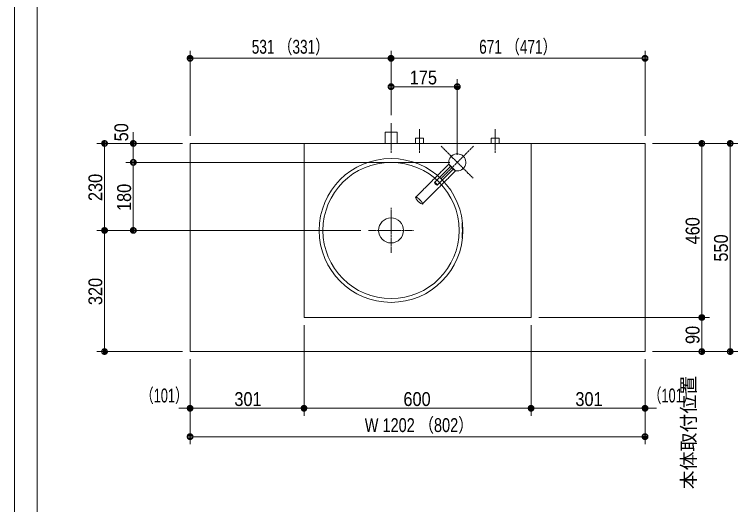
# Model space of a CAD drawing. Units: millimetres, scale not verified. Extents: x -6062 to 6062, y -3045 to 3045.
# Drawn here: x -5788 to -3874, y -774 to 521 of the extents above; entities that cross this region are included whole.
import ezdxf
from ezdxf.enums import TextEntityAlignment as Align

# ---------------------------------------------------------------- set-up
doc = ezdxf.new("R2010")
doc.units = ezdxf.units.MM
doc.header["$LTSCALE"] = 20
doc.linetypes.add('CHAIN1', pattern=[8, 5, -1, 1, -1])
for name, color, linetype, lineweight in [('0-0_1図面枠', 7, 'Continuous', 9), ('0-1_5ボウル・キャビネット', 7, 'Continuous', 9), ('0-2_2寸法-2', 7, 'Continuous', 9), ('0-3_0', 7, 'Continuous', 9), ('0-4_2寸法-1', 7, 'Continuous', 9), ('0-5_4給排水', 7, 'Continuous', 9)]:
    doc.layers.add(name, color=color, linetype=linetype, lineweight=lineweight)
doc.styles.add('ＭＳ Ｐゴシック', font='')
doc.styles.get('ＭＳ Ｐゴシック').set_extended_font_data('MS PGothic')

# ---------------------------------------------------------------- blocks, each defined once
blk = doc.blocks.new('グループ-2')
at = {"layer": '0-0_1図面枠'}
blk.add_lwpolyline([(-80000, 55400), (80000, 55400), (80000, -55400), (-80000, -55400)], close=True, dxfattribs=at)
blk = doc.blocks.new('図面枠')
at = {"layer": '0-0_1図面枠'}
blk.add_blockref('グループ-2', (0, 0), dxfattribs=at)
blk = doc.blocks.new('グループ-4')
at = {"layer": '0-0_1図面枠'}
blk.add_line((-78800, 41000), (-78800, -48600), dxfattribs=at)
blk = doc.blocks.new('_Dot')
at = {"layer": '0-3_0'}
for p, q in [((-10, 0), (-20, 0)), ((9.78, 2), (-9.78, 2)), ((7.99, 6), (-7.99, 6)), ((9.16, -3.98), (-9.16, -3.98)), ((6, -7.98), (-6, -7.98))]:
    blk.add_line(p, q, dxfattribs=at)
for points in [[(10, 0), (9.92, 1.25), (9.69, 2.49), (9.3, 3.68), (8.76, 4.82), (8.09, 5.88), (7.29, 6.85), (6.37, 7.71), (5.36, 8.44), (4.26, 9.05), (3.09, 9.51), (1.87, 9.82), (0.63, 9.98), (-0.63, 9.98), (-1.87, 9.82), (-3.09, 9.51), (-4.26, 9.05), (-5.36, 8.44), (-6.37, 7.71), (-7.29, 6.85), (-8.09, 5.88), (-8.76, 4.82), (-9.3, 3.68), (-9.69, 2.49), (-9.92, 1.25), (-10, 0), (0, 0)], [(-10, 0), (-9.92, -1.25), (-9.69, -2.49), (-9.3, -3.68), (-8.76, -4.82), (-8.09, -5.88), (-7.29, -6.85), (-6.37, -7.71), (-5.36, -8.44), (-4.26, -9.05), (-3.09, -9.51), (-1.87, -9.82), (-0.63, -9.98), (0.63, -9.98), (1.87, -9.82), (3.09, -9.51), (4.26, -9.05), (5.36, -8.44), (6.37, -7.71), (7.29, -6.85), (8.09, -5.88), (8.76, -4.82), (9.3, -3.68), (9.69, -2.49), (9.92, -1.25), (10, 0), (0, 0)]]:
    blk.add_lwpolyline(points, close=True, dxfattribs=at)
blk = doc.blocks.new('グループ-19')
at = {"layer": '0-1_5ボウル・キャビネット', "linetype": 'CHAIN1'}
for p, q in [((-60100, 200), (-60100, -2200)), ((-61300, -1000), (-58900, -1000))]:
    blk.add_line(p, q, dxfattribs=at)
at = {"layer": '0-1_5ボウル・キャビネット'}
for p, q in [((-56349.6, -600), (-56350.1, -600)), ((-56350.1, -1400), (-56349.6, -1400))]:
    blk.add_line(p, q, dxfattribs=at)
blk.add_lwpolyline([(-64700, 3600), (-52700, 3600), (-52700, -5600), (-64700, -5600)], close=True, dxfattribs=at)
for radius in [3800, 3600, 660]:
    blk.add_circle((-60100, -1000), radius, dxfattribs=at)
for centre, radius, start, end in [((-55941.2, -605.5), 409, 179.23133, 186.25038), ((-56939.5, -709.9), 600, 5.71164, 10.55045), ((-60100, -1000), 3768.6, 354.67111, 5.32889), ((-60100, -1000), 3773.8, 354.68072, 5.31928), ((-55941.2, -1394.5), 409, 173.74962, 180.76867), ((-56939.5, -1290.1), 600, 349.44955, 354.28836)]:
    blk.add_arc(centre, radius, start, end, dxfattribs=at)
blk = doc.blocks.new('グループ-23')
at = {"layer": '0-5_4給排水', "linetype": 'CHAIN1'}
for p, q in [((-55751.5, 3448.5), (-57448.5, 1751.5)), ((-57448.5, 3448.5), (-55751.5, 1751.5))]:
    blk.add_line(p, q, dxfattribs=at)
at = {"layer": '0-5_4給排水'}
blk.add_line((-56717, 2165.5), (-57034.5, 2483), dxfattribs=at)
for points in [[(-57847.9, 1705.6), (-57811.3, 1742.3), (-57774.6, 1778.9), (-57738, 1815.6), (-57701.3, 1852.3), (-57664.6, 1888.9), (-57628, 1925.6), (-57591.3, 1962.3), (-57554.6, 1998.9), (-57518, 2035.6), (-57481.3, 2072.2), (-57444.6, 2108.9), (-57408, 2145.6), (-57371.3, 2182.2), (-57334.7, 2218.9), (-57298, 2255.6), (-57261.3, 2292.2), (-57224.7, 2328.9), (-57188, 2365.5), (-57151.3, 2402.2), (-57114.7, 2438.9), (-57078, 2475.5), (-57041.4, 2512.2)], [(-57228.5, 2112.9), (-57213.8, 2127.6), (-57199.1, 2142.3), (-57184.4, 2157), (-57169.7, 2171.7), (-57155, 2186.4), (-57140.3, 2201.1), (-57125.6, 2215.8), (-57110.9, 2230.5), (-57096.2, 2245.2), (-57081.5, 2259.9), (-57066.8, 2274.6), (-57052.1, 2289.3), (-57037.4, 2304), (-57022.7, 2318.7), (-57008, 2333.4), (-56993.3, 2348.1), (-56978.6, 2362.8), (-56963.9, 2377.5), (-56949.2, 2392.2), (-56934.5, 2383), (-56919.8, 2368.3), (-56905.1, 2353.6), (-56890.4, 2338.9), (-56875.7, 2324.2), (-56861, 2309.5), (-56846.3, 2294.8), (-56831.7, 2280.1), (-56817, 2265.4), (-56807.9, 2250.7), (-56822.6, 2236), (-56837.3, 2221.3), (-56852, 2206.6), (-56866.7, 2191.9), (-56881.4, 2177.2), (-56896.1, 2162.5), (-56910.8, 2147.8), (-56925.4, 2133.1), (-56940.1, 2118.4), (-56954.8, 2103.7)], [(-56687.8, 2158.6), (-56724.5, 2122), (-56761.1, 2085.3), (-56797.8, 2048.7), (-56834.5, 2012), (-56871.1, 1975.3), (-56907.8, 1938.7), (-56944.4, 1902), (-56981.1, 1865.3), (-57017.8, 1828.7), (-57054.4, 1792), (-57091.1, 1755.4), (-57127.8, 1718.7), (-57164.4, 1682), (-57201.1, 1645.4), (-57237.7, 1608.7), (-57274.4, 1572), (-57311.1, 1535.4), (-57347.7, 1498.7), (-57384.4, 1462), (-57421.1, 1425.4), (-57457.7, 1388.7), (-57494.4, 1352.1), (-57531.1, 1315.4), (-57567.7, 1278.7), (-57604.4, 1242.1), (-57641, 1205.4), (-57677.7, 1168.7), (-57714.4, 1132.1), (-57751, 1095.4), (-57787.7, 1058.7), (-57824.4, 1022.1), (-57861, 985.4), (-57897.7, 948.8), (-57934.4, 912.1), (-57971, 875.4), (-58007.7, 838.8), (-58044.3, 802.1), (-58081, 765.4), (-58117.7, 728.8)], [(-57801.7, 1539.7), (-57787, 1554.4), (-57772.3, 1569.1), (-57757.6, 1583.8), (-57742.9, 1598.5), (-57728.2, 1613.2), (-57713.5, 1627.9), (-57698.8, 1642.6), (-57684.1, 1657.3), (-57669.4, 1672), (-57654.7, 1686.7), (-57640, 1701.4), (-57625.3, 1716.1), (-57610.6, 1730.8), (-57595.9, 1745.5), (-57581.2, 1760.2), (-57566.5, 1774.9), (-57551.8, 1789.6), (-57537.1, 1804.3), (-57522.4, 1819), (-57507.7, 1833.7), (-57493.1, 1848.4), (-57478.4, 1863.1), (-57463.7, 1877.8), (-57449, 1892.5), (-57434.3, 1907.2), (-57419.6, 1921.9), (-57404.9, 1936.6), (-57390.2, 1951.3), (-57375.5, 1966), (-57360.8, 1980.7), (-57346.1, 1995.3), (-57331.4, 2010), (-57316.7, 2024.7), (-57302, 2039.4), (-57287.3, 2054.1), (-57272.6, 2068.8), (-57257.9, 2083.5), (-57243.2, 2098.2), (-57228.5, 2112.9)], [(-56954.8, 2103.7), (-56969.5, 2089), (-56984.2, 2074.3), (-56998.9, 2059.6), (-57013.6, 2044.9), (-57028.3, 2030.2), (-57043, 2015.5), (-57057.7, 2000.9), (-57072.4, 1986.2), (-57087.1, 1971.5), (-57101.8, 1956.8), (-57116.5, 1942.1), (-57131.2, 1927.4), (-57145.9, 1912.7), (-57160.6, 1898), (-57175.3, 1883.3), (-57190, 1868.6), (-57204.7, 1853.9), (-57219.4, 1839.2), (-57234.1, 1824.5), (-57248.8, 1809.8), (-57263.5, 1795.1), (-57278.2, 1780.4), (-57292.9, 1765.7), (-57307.6, 1751), (-57322.3, 1736.3), (-57337, 1721.6), (-57351.7, 1706.9), (-57366.4, 1692.2), (-57381.1, 1677.5), (-57395.8, 1662.8), (-57410.5, 1648.1), (-57425.2, 1633.4), (-57439.9, 1618.7), (-57454.6, 1604), (-57469.3, 1589.3), (-57484, 1574.6), (-57498.7, 1559.9), (-57513.4, 1545.2), (-57528.1, 1530.5)], [(-58117.7, 728.8), (-58154.3, 692.1), (-58191, 655.5), (-58227.7, 618.8), (-58264.3, 582.1), (-58301, 545.5), (-58337.6, 508.8), (-58374.3, 472.1), (-58411, 435.5), (-58447.6, 398.8), (-58531.9, 418.6), (-58669.9, 530.1), (-58781.4, 668.1), (-58801.2, 752.4), (-58764.5, 789), (-58727.9, 825.7), (-58691.2, 862.4), (-58654.5, 899), (-58617.9, 935.7), (-58581.2, 972.3), (-58544.5, 1009), (-58507.9, 1045.7), (-58471.2, 1082.3), (-58434.6, 1119), (-58397.9, 1155.7), (-58361.2, 1192.3), (-58324.6, 1229), (-58287.9, 1265.6), (-58251.2, 1302.3), (-58214.6, 1339), (-58177.9, 1375.6), (-58141.3, 1412.3), (-58104.6, 1449), (-58067.9, 1485.6), (-58031.3, 1522.3), (-57994.6, 1559), (-57957.9, 1595.6), (-57921.3, 1632.3), (-57884.6, 1668.9), (-57847.9, 1705.6)], [(-57528.1, 1530.5), (-57542.8, 1515.8), (-57557.5, 1501.1), (-57572.1, 1486.4), (-57586.8, 1471.7), (-57601.5, 1457), (-57616.2, 1442.3), (-57630.9, 1427.6), (-57645.6, 1412.9), (-57660.3, 1398.2), (-57694, 1406.1), (-57749.4, 1450.8), (-57794, 1506.1), (-57801.7, 1539.7), (-57801.7, 1539.7), (-57800.9, 1540.4), (-57800, 1541), (-57799.1, 1541.4), (-57798, 1541.7), (-57796.8, 1542), (-57795.5, 1542.1), (-57794.1, 1542.1), (-57792.6, 1542), (-57791.1, 1541.7), (-57789.4, 1541.4), (-57787.6, 1540.9), (-57785.7, 1540.3), (-57783.8, 1539.7), (-57781.7, 1538.9), (-57779.6, 1538), (-57777.4, 1537), (-57775.1, 1535.9), (-57772.8, 1534.7), (-57770.5, 1533.4), (-57768.1, 1532), (-57765.6, 1530.5), (-57763.1, 1528.9), (-57760.5, 1527.2), (-57757.8, 1525.4), (-57755.1, 1523.6)], [(-57755.1, 1523.6), (-57752.4, 1521.6), (-57749.6, 1519.5), (-57746.7, 1517.4), (-57743.9, 1515.2), (-57741.1, 1512.9), (-57738.2, 1510.6), (-57735.4, 1508.2), (-57732.6, 1505.8), (-57729.7, 1503.4), (-57726.9, 1500.8), (-57724.1, 1498.2), (-57721.2, 1495.6), (-57718.4, 1492.9), (-57715.5, 1490.1), (-57712.7, 1487.3), (-57709.9, 1484.5), (-57707.1, 1481.6), (-57704.4, 1478.8), (-57701.8, 1475.9), (-57699.2, 1473.1), (-57696.6, 1470.3), (-57694.2, 1467.4), (-57691.8, 1464.6), (-57689.4, 1461.8), (-57687.1, 1458.9), (-57684.8, 1456.1), (-57682.6, 1453.3), (-57680.5, 1450.4), (-57678.4, 1447.6), (-57676.4, 1444.9), (-57674.6, 1442.2), (-57672.8, 1439.5), (-57671.1, 1436.9), (-57669.5, 1434.4), (-57668, 1431.9), (-57666.6, 1429.5), (-57665.3, 1427.2), (-57664.1, 1424.9), (-57663, 1422.6)], [(-57663, 1422.6), (-57662, 1420.4), (-57661.1, 1418.3), (-57660.3, 1416.2), (-57659.7, 1414.3), (-57659.1, 1412.4), (-57658.6, 1410.6), (-57658.3, 1408.9), (-57658, 1407.4), (-57657.9, 1405.9), (-57657.9, 1404.5), (-57658, 1403.2), (-57658.3, 1402), (-57658.6, 1400.9), (-57659, 1400), (-57659.6, 1399.1), (-57660.3, 1398.3)], [(-58801, 752.6), (-58799, 754.3), (-58796.8, 755.7), (-58794.3, 756.8), (-58791.6, 757.7), (-58788.7, 758.2), (-58785.5, 758.5), (-58782, 758.5), (-58778.3, 758.2), (-58774.4, 757.6), (-58770.2, 756.7), (-58765.7, 755.6), (-58761, 754.1), (-58756.1, 752.4), (-58750.9, 750.4), (-58745.6, 748.2), (-58740.2, 745.7), (-58734.6, 742.9), (-58728.8, 740), (-58722.9, 736.7), (-58716.9, 733.3), (-58710.7, 729.5), (-58704.4, 725.6), (-58697.9, 721.4), (-58691.3, 716.9), (-58684.5, 712.2), (-58677.6, 707.3), (-58670.6, 702.1), (-58663.5, 696.7), (-58656.4, 691.2), (-58649.4, 685.6), (-58642.3, 679.8), (-58635.2, 673.9), (-58628.1, 667.9), (-58621, 661.7), (-58613.9, 655.3), (-58606.8, 648.9), (-58599.7, 642.3), (-58592.6, 635.5), (-58585.5, 628.6)], [(-58585.5, 628.6), (-58578.4, 621.6), (-58571.4, 614.5), (-58564.5, 607.4), (-58557.7, 600.3), (-58551.1, 593.2), (-58544.7, 586.1), (-58538.3, 579), (-58532.1, 571.9), (-58526.1, 564.8), (-58520.2, 557.7), (-58514.4, 550.6), (-58508.8, 543.6), (-58503.3, 536.5), (-58497.9, 529.4), (-58492.7, 522.4), (-58487.8, 515.5), (-58483.1, 508.7), (-58478.6, 502.1), (-58474.4, 495.6), (-58470.5, 489.3), (-58466.7, 483.1), (-58463.3, 477.1), (-58460, 471.2), (-58457.1, 465.4), (-58454.3, 459.8), (-58451.8, 454.4), (-58449.6, 449.1), (-58447.6, 443.9), (-58445.9, 439), (-58444.4, 434.3), (-58443.3, 429.8), (-58442.4, 425.6), (-58441.8, 421.7), (-58441.5, 418), (-58441.5, 414.5), (-58441.8, 411.3), (-58442.3, 408.4), (-58443.2, 405.7), (-58444.3, 403.2)], [(-58444.3, 403.2), (-58445.7, 401), (-58447.4, 399), (-58447.4, 399)]]:
    blk.add_lwpolyline(points, dxfattribs=at)
blk.add_arc((-56600, 2600), 450, 237.83959, 212.16469, dxfattribs=at)
blk = doc.blocks.new('グループ-24')
at = {"layer": '0-5_4給排水', "linetype": 'CHAIN1'}
blk.add_line((-60100, 3100), (-60100, 4700), dxfattribs=at)
at = {"layer": '0-5_4給排水'}
blk.add_lwpolyline([(-60420, 3600), (-60420, 4200), (-59780, 4200), (-59780, 3600)], dxfattribs=at)
blk = doc.blocks.new('止水栓_平面_W100')
at = {"layer": '0-5_4給排水', "linetype": 'CHAIN1'}
for p, q in [((-2000, -500), (-2000, 780)), ((2000, -500), (2000, 780))]:
    blk.add_line(p, q, dxfattribs=at)
at = {"layer": '0-5_4給排水'}
for points in [[(-2210, 0), (-2210, 280), (-1790, 280), (-1790, 0)], [(1790, 0), (1790, 280), (2210, 280), (2210, 0)]]:
    blk.add_lwpolyline(points, dxfattribs=at)

msp = doc.modelspace()

# ---------------------------------------------------------------- linework, layer by layer
at = {"layer": '0-1_5ボウル・キャビネット'}
msp.add_lwpolyline([(-5323.5, 180), (-4121.5, 180), (-4121.5, -370), (-5323.5, -370)], close=True, dxfattribs=at)
at = {"layer": '0-2_2寸法-2'}
for p, q in [((-5473.5, 195.01), (-5473.5, 210.01)), ((-5343.5, 180), (-5493.5, 180)), ((-5473.5, 180), (-5473.5, 130)), ((-4637.5, 130), (-5493.5, 130)), ((-5473.5, 114.99), (-5473.5, 99.99)), ((-5323.5, -390), (-5323.5, -540)), ((-5022.5, -390), (-5022.5, -540)), ((-4422.5, -390), (-4422.5, -540)), ((-4121.5, -390), (-4121.5, -540)), ((-5338.51, -520), (-5353.51, -520)), ((-5022.5, -520), (-5323.5, -520)), ((-5007.49, -520), (-4992.49, -520)), ((-4437.51, -520), (-4452.51, -520)), ((-4422.5, -520), (-4121.5, -520)), ((-4106.49, -520), (-4091.49, -520))]:
    msp.add_line(p, q, dxfattribs=at)
at = {"layer": '0-4_2寸法-1'}
for p, q in [((-5323.5, 200), (-5323.5, 425)), ((-4792.5, 350), (-4792.5, 425)), ((-4792.5, 350), (-4792.5, 425)), ((-4121.5, 200), (-4121.5, 425)), ((-4807.51, 405), (-5308.49, 405)), ((-4777.49, 405), (-4136.51, 405)), ((-4792.5, 255), (-4792.5, 350)), ((-4617.5, 150), (-4617.5, 350)), ((-4777.49, 330), (-4632.51, 330)), ((-5494.5, 180), (-5569.5, 180)), ((-4101.5, 180), (-3951.5, 180)), ((-3951.5, 180), (-3876.5, 180)), ((-5549.5, -34.99), (-5549.5, 164.99)), ((-3971.5, -264.99), (-3971.5, 164.99)), ((-3896.5, -354.99), (-3896.5, 164.99)), ((-4637.5, 130), (-5493.5, 130)), ((-5473.5, 114.99), (-5473.5, -34.99)), ((-5493.5, -50), (-5569.5, -50)), ((-5493.5, -50), (-5569.5, -50)), ((-4872.5, -50), (-5493.5, -50)), ((-5549.5, -65.01), (-5549.5, -354.99)), ((-4402.5, -280), (-3951.5, -280)), ((-4101.5, -280), (-3951.5, -280)), ((-5022.5, -300), (-5022.5, -540)), ((-4422.5, -300), (-4422.5, -540)), ((-3971.5, -295.01), (-3971.5, -354.99)), ((-5343.5, -370), (-5569.5, -370)), ((-4101.5, -370), (-3951.5, -370)), ((-3951.5, -370), (-3876.5, -370)), ((-5323.5, -390), (-5323.5, -540)), ((-5022.5, -390), (-5022.5, -540)), ((-4422.5, -390), (-4422.5, -540)), ((-4121.5, -390), (-4121.5, -540)), ((-5037.51, -520), (-5308.49, -520)), ((-4437.51, -520), (-5007.49, -520)), ((-4407.49, -520), (-4136.51, -520)), ((-5323.5, -540), (-5323.5, -615)), ((-4121.5, -540), (-4121.5, -615)), ((-4136.51, -595), (-5308.49, -595))]:
    msp.add_line(p, q, dxfattribs=at)

# ---------------------------------------------------------------- block references
at = {"layer": '0-0_1図面枠', "xscale": 0.05, "yscale": 0.05}
for name in ['図面枠', 'グループ-4']:
    msp.add_blockref(name, (-1787.5, 0), dxfattribs=at)
at = {"layer": '0-1_5ボウル・キャビネット', "xscale": 0.05, "yscale": 0.05}
msp.add_blockref('グループ-19', (-1787.5, 0), dxfattribs=at)
at = {"layer": '0-2_2寸法-2', "xscale": 0.7503418, "yscale": 0.7503418}
for p, rotation in [((-5473.5, 180), 270), ((-5473.5, 130), 90), ((-5022.5, -520), 180), ((-4121.5, -520), 180)]:
    msp.add_blockref('_Dot', p, dxfattribs=dict(at, rotation=rotation))
for p in [(-5323.5, -520), (-4422.5, -520)]:
    msp.add_blockref('_Dot', p, dxfattribs=at)
at = {"layer": '0-4_2寸法-1', "xscale": 0.7503418, "yscale": 0.7503418}
for p, rotation in [((-5323.5, 405), 180), ((-4792.5, 405), 180), ((-4792.5, 330), 180), ((-5549.5, 180), 90), ((-3971.5, 180), 90), ((-3896.5, 180), 90), ((-5473.5, 130), 90), ((-5549.5, -50), 270), ((-5473.5, -50), 270), ((-5549.5, -50), 90), ((-3971.5, -280), 270), ((-3971.5, -280), 90), ((-5549.5, -370), 270), ((-3971.5, -370), 270), ((-3896.5, -370), 270), ((-5323.5, -520), 180), ((-5022.5, -520), 180), ((-4422.5, -520), 180), ((-5323.5, -595), 180)]:
    msp.add_blockref('_Dot', p, dxfattribs=dict(at, rotation=rotation))
for p in [(-4792.5, 405), (-4121.5, 405), (-4617.5, 330), (-5022.5, -520), (-4422.5, -520), (-4121.5, -520), (-4121.5, -595)]:
    msp.add_blockref('_Dot', p, dxfattribs=at)
at = {"layer": '0-5_4給排水', "xscale": 0.05, "yscale": 0.05}
for name, p in [('グループ-24', (-1787.5, 0)), ('止水栓_平面_W100', (-4617.5, 180)), ('グループ-23', (-1787.5, 0))]:
    msp.add_blockref(name, p, dxfattribs=at)

# ---------------------------------------------------------------- texts
at = {"layer": '0-2_2寸法-2', "style": 'ＭＳ Ｐゴシック', "width": 0.9}
msp.add_text('50', height=36.66, rotation=90, dxfattribs=at).set_placement((-5475.98, 185.52), align=Align.BOTTOM_LEFT)
at = {"layer": '0-2_2寸法-2', "style": 'ＭＳ Ｐゴシック'}
msp.add_text('本体取付位置', height=36.66, rotation=90, dxfattribs=at).set_placement((-3977.19, -734.14), align=Align.BOTTOM_LEFT)
at = {"layer": '0-2_2寸法-2', "style": 'ＭＳ Ｐゴシック', "width": 0.7}
for p in [(-5454.57, -515.51), (-4113, -515.51)]:
    msp.add_text('（101）', height=36.69, dxfattribs=at).set_placement(p, align=Align.BOTTOM_LEFT)
at = {"layer": '0-4_2寸法-1', "style": 'ＭＳ Ｐゴシック'}
for s, width, p in [('531 （331）', 0.75, (-5160.59, 406.19)), ('671 （471）', 0.75, (-4559.7, 406.19)), ('175', 0.9, (-4743.22, 325.04)), ('301', 0.9, (-5206.52, -524.96)), ('600', 0.9, (-4759.88, -524.96)), ('301', 0.9, (-4305.52, -524.96)), ('W 1202 （802）', 0.8, (-4862.07, -593.81))]:
    msp.add_text(s, height=36.66, dxfattribs=dict(at, width=width)).set_placement(p, align=Align.BOTTOM_LEFT)
at = {"layer": '0-4_2寸法-1', "style": 'ＭＳ Ｐゴシック', "width": 0.9}
for s, p in [('230', (-5544.54, 27.72)), ('180', (-5468.54, 1.39)), ('460', (-3966.54, -86.89)), ('550', (-3891.54, -132.28)), ('320', (-5544.54, -247.28)), ('90', (-3966.54, -350.08))]:
    msp.add_text(s, height=36.66, rotation=90, dxfattribs=at).set_placement(p, align=Align.BOTTOM_LEFT)

doc.saveas('drawing.dxf')
